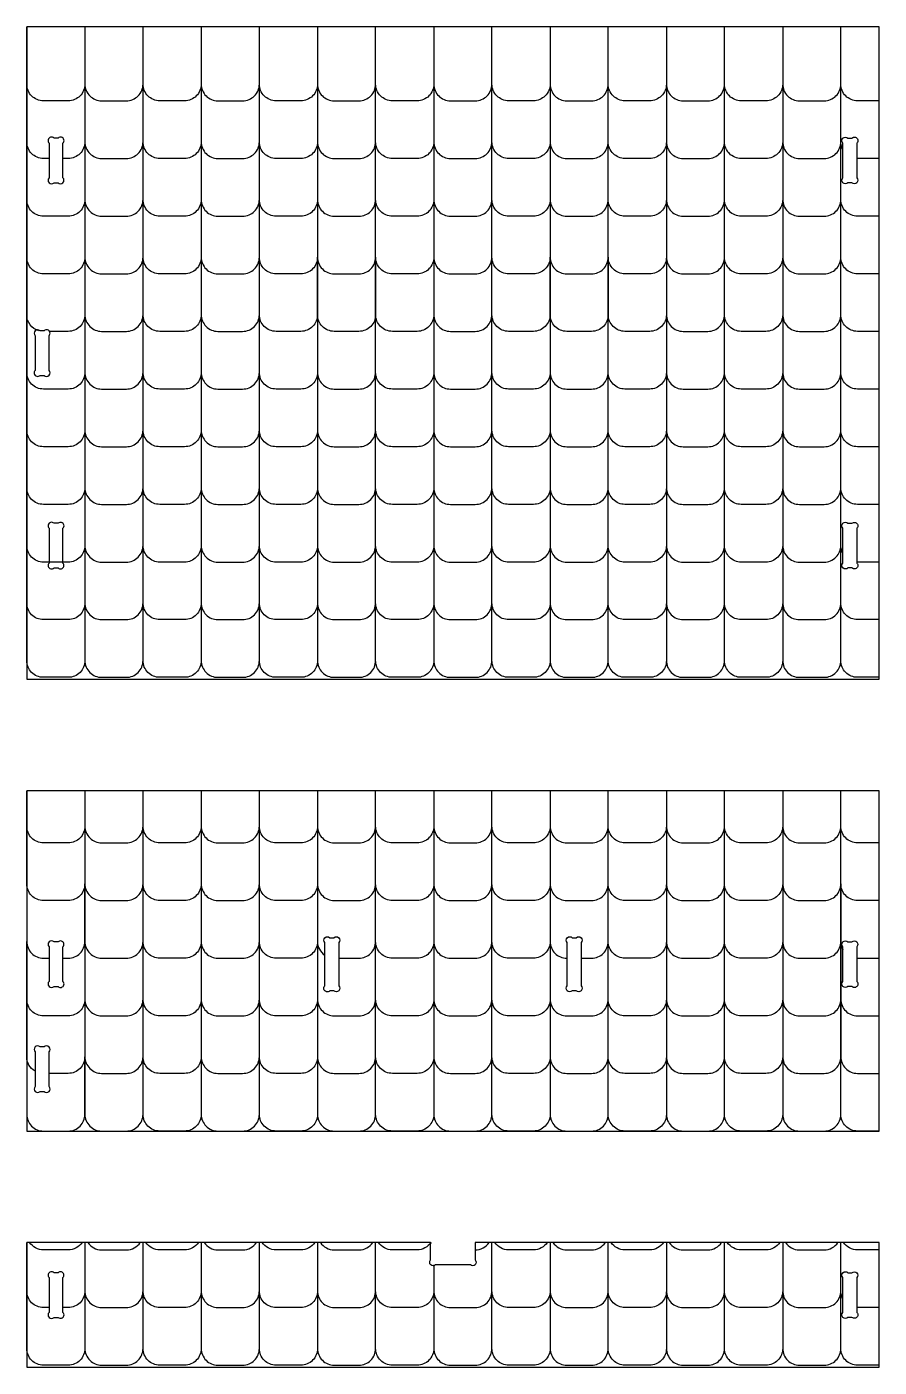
# Model space of a CAD drawing. Extents: x -988 to 3654, y 1395 to 5305.
# Drawn here: x 2083 to 2817, y 4148 to 5303 of the extents above; entities that cross this region are included whole.
import ezdxf

# ---------------------------------------------------------------- set-up
doc = ezdxf.new("R2010")
doc.units = 0
doc.header["$MEASUREMENT"] = 0
doc.layers.add('LAYER1', color=18, linetype='CONTINUOUS')

msp = doc.modelspace()

# ---------------------------------------------------------------- linework, layer by layer
at = {"layer": 'LAYER1'}
for points in [[(2132.6, 5303), (2132.6, 5253.6, -0.414214), (2118.2, 5239.2), (2096.9, 5239.2, -0.414214), (2082.5, 5253.6), (2082.5, 5303)], [(2132.6, 5303), (2132.6, 5253.6, 0.414214), (2147, 5239.2), (2168.3, 5239.2, 0.414214), (2182.7, 5253.6), (2182.7, 5303)], [(2232.8, 5303), (2232.8, 5253.6, -0.414214), (2218.4, 5239.2), (2197.1, 5239.2, -0.414214), (2182.7, 5253.6), (2182.7, 5303)], [(2232.8, 5303), (2232.8, 5253.6, 0.414214), (2247.2, 5239.2), (2268.5, 5239.2, 0.414214), (2282.9, 5253.6), (2282.9, 5303)], [(2333, 5303), (2333, 5253.6, -0.414214), (2318.6, 5239.2), (2297.3, 5239.2, -0.414214), (2282.9, 5253.6), (2282.9, 5303)], [(2333, 5303), (2333, 5253.6, 0.414214), (2347.4, 5239.2), (2368.7, 5239.2, 0.414214), (2383.1, 5253.6), (2383.1, 5303)], [(2433.2, 5303), (2433.2, 5253.6, -0.414214), (2418.8, 5239.2), (2397.5, 5239.2, -0.414214), (2383.1, 5253.6), (2383.1, 5303)], [(2433.2, 5303), (2433.2, 5253.6, 0.414214), (2447.6, 5239.2), (2468.9, 5239.2, 0.414214), (2483.3, 5253.6), (2483.3, 5303)], [(2533.4, 5303), (2533.4, 5253.6, -0.414214), (2519, 5239.2), (2497.7, 5239.2, -0.414214), (2483.3, 5253.6), (2483.3, 5303)], [(2533.4, 5303), (2533.4, 5253.6, 0.414214), (2547.8, 5239.2), (2569.1, 5239.2, 0.414214), (2583.5, 5253.6), (2583.5, 5303)], [(2633.6, 5303), (2633.6, 5253.6, -0.414214), (2619.2, 5239.2), (2597.9, 5239.2, -0.414214), (2583.5, 5253.6), (2583.5, 5303)], [(2633.6, 5303), (2633.6, 5253.6, 0.414214), (2648, 5239.2), (2669.3, 5239.2, 0.414214), (2683.7, 5253.6), (2683.7, 5303)], [(2733.8, 5303), (2733.8, 5253.6, -0.414214), (2719.4, 5239.2), (2698.1, 5239.2, -0.414214), (2683.7, 5253.6), (2683.7, 5303)], [(2733.8, 5303), (2733.8, 5253.6, 0.414214), (2748.2, 5239.2), (2769.5, 5239.2, 0.414214), (2783.9, 5253.6), (2783.9, 5303)], [(2816.9, 5239.2), (2798.3, 5239.2, -0.414214), (2783.9, 5253.6), (2783.9, 5303)], [(2101.7, 5189.5), (2096.9, 5189.5, -0.414214), (2082.5, 5203.9), (2082.5, 5253.6)], [(2132.6, 5253.6), (2132.6, 5203.9, -0.414214), (2118.2, 5189.5), (2113.7, 5189.5)], [(2132.6, 5253.6), (2132.6, 5203.9, 0.414214), (2147, 5189.5), (2168.3, 5189.5, 0.414214), (2182.7, 5203.9), (2182.7, 5253.6)], [(2232.8, 5253.6), (2232.8, 5203.9, -0.414214), (2218.4, 5189.5), (2197.1, 5189.5, -0.414214), (2182.7, 5203.9), (2182.7, 5253.6)], [(2232.8, 5253.6), (2232.8, 5203.9, 0.414214), (2247.2, 5189.5), (2268.5, 5189.5, 0.414214), (2282.9, 5203.9), (2282.9, 5253.6)], [(2333, 5253.6), (2333, 5203.9, -0.414214), (2318.6, 5189.5), (2297.3, 5189.5, -0.414214), (2282.9, 5203.9), (2282.9, 5253.6)], [(2333, 5253.6), (2333, 5203.9, 0.414214), (2347.4, 5189.5), (2368.7, 5189.5, 0.414214), (2383.1, 5203.9), (2383.1, 5253.6)], [(2433.2, 5253.6), (2433.2, 5203.9, -0.414214), (2418.8, 5189.5), (2397.5, 5189.5, -0.414214), (2383.1, 5203.9), (2383.1, 5253.6)], [(2433.2, 5253.6), (2433.2, 5203.9, 0.414214), (2447.6, 5189.5), (2468.9, 5189.5, 0.414214), (2483.3, 5203.9), (2483.3, 5253.6)], [(2533.4, 5253.6), (2533.4, 5203.9, -0.414214), (2519, 5189.5), (2497.7, 5189.5, -0.414214), (2483.3, 5203.9), (2483.3, 5253.6)], [(2533.4, 5253.6), (2533.4, 5203.9, 0.414214), (2547.8, 5189.5), (2569.1, 5189.5, 0.414214), (2583.5, 5203.9), (2583.5, 5253.6)], [(2633.6, 5253.6), (2633.6, 5203.9, -0.414214), (2619.2, 5189.5), (2597.9, 5189.5, -0.414214), (2583.5, 5203.9), (2583.5, 5253.6)], [(2633.6, 5253.6), (2633.6, 5203.9, 0.414214), (2648, 5189.5), (2669.3, 5189.5, 0.414214), (2683.7, 5203.9), (2683.7, 5253.6)], [(2733.8, 5253.6), (2733.8, 5203.9, -0.414214), (2719.4, 5189.5), (2698.1, 5189.5, -0.414214), (2683.7, 5203.9), (2683.7, 5253.6)], [(2733.8, 5253.6), (2733.8, 5203.9, 0.414214), (2748.2, 5189.5), (2769.5, 5189.5, 0.414214), (2783.9, 5203.9), (2783.9, 5253.6)], [(2785.7, 5196.8, -0.129526), (2783.9, 5203.9), (2783.9, 5253.6)], [(2132.6, 5203.9), (2132.6, 5154.2, -0.414214), (2118.2, 5139.8), (2096.9, 5139.8, -0.414214), (2082.5, 5154.2), (2082.5, 5203.9)], [(2132.6, 5203.9), (2132.6, 5154.2, 0.414214), (2147, 5139.8), (2168.3, 5139.8, 0.414214), (2182.7, 5154.2), (2182.7, 5203.9)], [(2232.8, 5203.9), (2232.8, 5154.2, -0.414214), (2218.4, 5139.8), (2197.1, 5139.8, -0.414214), (2182.7, 5154.2), (2182.7, 5203.9)], [(2232.8, 5203.9), (2232.8, 5154.2, 0.414214), (2247.2, 5139.8), (2268.5, 5139.8, 0.414214), (2282.9, 5154.2), (2282.9, 5203.9)], [(2333, 5203.9), (2333, 5154.2, -0.414214), (2318.6, 5139.8), (2297.3, 5139.8, -0.414214), (2282.9, 5154.2), (2282.9, 5203.9)], [(2333, 5203.9), (2333, 5154.2, 0.414214), (2347.4, 5139.8), (2368.7, 5139.8, 0.414214), (2383.1, 5154.2), (2383.1, 5203.9)], [(2433.2, 5203.9), (2433.2, 5154.2, -0.414214), (2418.8, 5139.8), (2397.5, 5139.8, -0.414214), (2383.1, 5154.2), (2383.1, 5203.9)], [(2433.2, 5203.9), (2433.2, 5154.2, 0.414214), (2447.6, 5139.8), (2468.9, 5139.8, 0.414214), (2483.3, 5154.2), (2483.3, 5203.9)], [(2533.4, 5203.9), (2533.4, 5154.2, -0.414214), (2519, 5139.8), (2497.7, 5139.8, -0.414214), (2483.3, 5154.2), (2483.3, 5203.9)], [(2533.4, 5203.9), (2533.4, 5154.2, 0.414214), (2547.8, 5139.8), (2569.1, 5139.8, 0.414214), (2583.5, 5154.2), (2583.5, 5203.9)], [(2633.6, 5203.9), (2633.6, 5154.2, -0.414214), (2619.2, 5139.8), (2597.9, 5139.8, -0.414214), (2583.5, 5154.2), (2583.5, 5203.9)], [(2633.6, 5203.9), (2633.6, 5154.2, 0.414214), (2648, 5139.8), (2669.3, 5139.8, 0.414214), (2683.7, 5154.2), (2683.7, 5203.9)], [(2733.8, 5203.9), (2733.8, 5154.2, -0.414214), (2719.4, 5139.8), (2698.1, 5139.8, -0.414214), (2683.7, 5154.2), (2683.7, 5203.9)], [(2733.8, 5203.9), (2733.8, 5154.2, 0.414214), (2748.2, 5139.8), (2769.5, 5139.8, 0.414214), (2783.9, 5154.2), (2783.9, 5203.9)], [(2816.9, 5139.8), (2798.3, 5139.8, -0.414214), (2783.9, 5154.2), (2783.9, 5203.9)], [(2816.9, 5189.5), (2798.3, 5189.5, -0.009213), (2797.7, 5189.5)], [(2132.6, 5154.2), (2132.6, 5104.5, -0.414214), (2118.2, 5090.1), (2096.9, 5090.1, -0.414214), (2082.5, 5104.5), (2082.5, 5154.2)], [(2132.6, 5154.2), (2132.6, 5104.5, 0.414214), (2147, 5090.1), (2168.3, 5090.1, 0.414214), (2182.7, 5104.5), (2182.7, 5154.2)], [(2232.8, 5154.2), (2232.8, 5104.5, -0.414214), (2218.4, 5090.1), (2197.1, 5090.1, -0.414214), (2182.7, 5104.5), (2182.7, 5154.2)], [(2232.8, 5154.2), (2232.8, 5104.5, 0.414214), (2247.2, 5090.1), (2268.5, 5090.1, 0.414214), (2282.9, 5104.5), (2282.9, 5154.2)], [(2333, 5154.2), (2333, 5104.5, -0.414214), (2318.6, 5090.1), (2297.3, 5090.1, -0.414214), (2282.9, 5104.5), (2282.9, 5154.2)], [(2333, 5154.2), (2333, 5104.5, 0.414214), (2347.4, 5090.1), (2368.7, 5090.1, 0.414214), (2383.1, 5104.5), (2383.1, 5154.2)], [(2433.2, 5154.2), (2433.2, 5104.5, -0.414214), (2418.8, 5090.1), (2397.5, 5090.1, -0.414214), (2383.1, 5104.5), (2383.1, 5154.2)], [(2433.2, 5154.2), (2433.2, 5104.5, 0.414214), (2447.6, 5090.1), (2468.9, 5090.1, 0.414214), (2483.3, 5104.5), (2483.3, 5154.2)], [(2533.4, 5154.2), (2533.4, 5104.5, -0.414214), (2519, 5090.1), (2497.7, 5090.1, -0.414214), (2483.3, 5104.5), (2483.3, 5154.2)], [(2533.4, 5154.2), (2533.4, 5104.5, 0.414214), (2547.8, 5090.1), (2569.1, 5090.1, 0.414214), (2583.5, 5104.5), (2583.5, 5154.2)], [(2633.6, 5154.2), (2633.6, 5104.5, -0.414214), (2619.2, 5090.1), (2597.9, 5090.1, -0.414214), (2583.5, 5104.5), (2583.5, 5154.2)], [(2633.6, 5154.2), (2633.6, 5104.5, 0.414214), (2648, 5090.1), (2669.3, 5090.1, 0.414214), (2683.7, 5104.5), (2683.7, 5154.2)], [(2733.8, 5154.2), (2733.8, 5104.5, -0.414214), (2719.4, 5090.1), (2698.1, 5090.1, -0.414214), (2683.7, 5104.5), (2683.7, 5154.2)], [(2733.8, 5154.2), (2733.8, 5104.5, 0.414214), (2748.2, 5090.1), (2769.5, 5090.1, 0.414214), (2783.9, 5104.5), (2783.9, 5154.2)], [(2816.9, 5090.1), (2798.3, 5090.1, -0.414214), (2783.9, 5104.5), (2783.9, 5154.2)], [(2093, 5041, -0.335351), (2082.5, 5054.9), (2082.5, 5104.5)], [(2132.6, 5104.5), (2132.6, 5054.9, -0.414214), (2118.2, 5040.5), (2101.7, 5040.5)], [(2132.6, 5104.5), (2132.6, 5054.9, 0.414214), (2147, 5040.5), (2168.3, 5040.5, 0.414214), (2182.7, 5054.9), (2182.7, 5104.5)], [(2232.8, 5104.5), (2232.8, 5054.9, -0.414214), (2218.4, 5040.5), (2197.1, 5040.5, -0.414214), (2182.7, 5054.9), (2182.7, 5104.5)], [(2232.8, 5104.5), (2232.8, 5054.9, 0.414214), (2247.2, 5040.5), (2268.5, 5040.5, 0.414214), (2282.9, 5054.9), (2282.9, 5104.5)], [(2333, 5104.5), (2333, 5054.9, -0.414214), (2318.6, 5040.5), (2297.3, 5040.5, -0.414214), (2282.9, 5054.9), (2282.9, 5104.5)], [(2383.1, 5104.5), (2383.1, 5054.9, -0.414214), (2368.7, 5040.5), (2347.4, 5040.5, -0.414214), (2333, 5054.9), (2333, 5104.5)], [(2433.2, 5104.5), (2433.2, 5054.9, -0.414214), (2418.8, 5040.5), (2397.5, 5040.5, -0.414214), (2383.1, 5054.9), (2383.1, 5104.5)], [(2433.2, 5104.5), (2433.2, 5054.9, 0.414214), (2447.6, 5040.5), (2468.9, 5040.5, 0.414214), (2483.3, 5054.9), (2483.3, 5104.5)], [(2533.4, 5104.5), (2533.4, 5054.9, -0.414214), (2519, 5040.5), (2497.7, 5040.5, -0.414214), (2483.3, 5054.9), (2483.3, 5104.5)], [(2583.5, 5104.5), (2583.5, 5054.9, -0.414214), (2569.1, 5040.5), (2547.8, 5040.5, -0.414214), (2533.4, 5054.9), (2533.4, 5104.5)], [(2633.6, 5104.5), (2633.6, 5054.9, -0.414214), (2619.2, 5040.5), (2597.9, 5040.5, -0.414214), (2583.5, 5054.9), (2583.5, 5104.5)], [(2633.6, 5104.5), (2633.6, 5054.9, 0.414214), (2648, 5040.5), (2669.3, 5040.5, 0.414214), (2683.7, 5054.9), (2683.7, 5104.5)], [(2733.8, 5104.5), (2733.8, 5054.9, -0.414214), (2719.4, 5040.5), (2698.1, 5040.5, -0.414214), (2683.7, 5054.9), (2683.7, 5104.5)], [(2733.8, 5104.5), (2733.8, 5054.9, 0.414214), (2748.2, 5040.5), (2769.5, 5040.5, 0.414214), (2783.9, 5054.9), (2783.9, 5104.5)], [(2816.9, 5040.5), (2798.3, 5040.5, -0.414214), (2783.9, 5054.9), (2783.9, 5104.5)], [(2132.6, 5054.9), (2132.6, 5005.2, -0.414214), (2118.2, 4990.8), (2096.9, 4990.8, -0.414214), (2082.5, 5005.2), (2082.5, 5054.9)], [(2132.6, 5054.9), (2132.6, 5005.2, 0.414214), (2147, 4990.8), (2168.3, 4990.8, 0.414214), (2182.7, 5005.2), (2182.7, 5054.9)], [(2232.8, 5054.9), (2232.8, 5005.2, -0.414214), (2218.4, 4990.8), (2197.1, 4990.8, -0.414214), (2182.7, 5005.2), (2182.7, 5054.9)], [(2232.8, 5054.9), (2232.8, 5005.2, 0.414214), (2247.2, 4990.8), (2268.5, 4990.8, 0.414214), (2282.9, 5005.2), (2282.9, 5054.9)], [(2333, 5054.9), (2333, 5005.2, -0.414214), (2318.6, 4990.8), (2297.3, 4990.8, -0.414214), (2282.9, 5005.2), (2282.9, 5054.9)], [(2333, 5054.9), (2333, 5005.2, 0.414214), (2347.4, 4990.8), (2368.7, 4990.8, 0.414214), (2383.1, 5005.2), (2383.1, 5054.9)], [(2433.2, 5054.9), (2433.2, 5005.2, -0.414214), (2418.8, 4990.8), (2397.5, 4990.8, -0.414214), (2383.1, 5005.2), (2383.1, 5054.9)], [(2433.2, 5054.9), (2433.2, 5005.2, 0.414214), (2447.6, 4990.8), (2468.9, 4990.8, 0.414214), (2483.3, 5005.2), (2483.3, 5054.9)], [(2533.4, 5054.9), (2533.4, 5005.2, -0.414214), (2519, 4990.8), (2497.7, 4990.8, -0.414214), (2483.3, 5005.2), (2483.3, 5054.9)], [(2533.4, 5054.9), (2533.4, 5005.2, 0.414214), (2547.8, 4990.8), (2569.1, 4990.8, 0.414214), (2583.5, 5005.2), (2583.5, 5054.9)], [(2633.6, 5054.9), (2633.6, 5005.2, -0.414214), (2619.2, 4990.8), (2597.9, 4990.8, -0.414214), (2583.5, 5005.2), (2583.5, 5054.9)], [(2633.6, 5054.9), (2633.6, 5005.2, 0.414214), (2648, 4990.8), (2669.3, 4990.8, 0.414214), (2683.7, 5005.2), (2683.7, 5054.9)], [(2733.8, 5054.9), (2733.8, 5005.2, -0.414214), (2719.4, 4990.8), (2698.1, 4990.8, -0.414214), (2683.7, 5005.2), (2683.7, 5054.9)], [(2733.8, 5054.9), (2733.8, 5005.2, 0.414214), (2748.2, 4990.8), (2769.5, 4990.8, 0.414214), (2783.9, 5005.2), (2783.9, 5054.9)], [(2816.9, 4990.8), (2798.3, 4990.8, -0.414214), (2783.9, 5005.2), (2783.9, 5054.9)], [(2132.6, 5005.2), (2132.6, 4955.5, -0.414214), (2118.2, 4941.1), (2096.9, 4941.1, -0.414214), (2082.5, 4955.5), (2082.5, 5005.2)], [(2132.6, 5005.2), (2132.6, 4955.5, 0.414214), (2147, 4941.1), (2168.3, 4941.1, 0.414214), (2182.7, 4955.5), (2182.7, 5005.2)], [(2232.8, 5005.2), (2232.8, 4955.5, -0.414214), (2218.4, 4941.1), (2197.1, 4941.1, -0.414214), (2182.7, 4955.5), (2182.7, 5005.2)], [(2232.8, 5005.2), (2232.8, 4955.5, 0.414214), (2247.2, 4941.1), (2268.5, 4941.1, 0.414214), (2282.9, 4955.5), (2282.9, 5005.2)], [(2333, 5005.2), (2333, 4955.5, -0.414214), (2318.6, 4941.1), (2297.3, 4941.1, -0.414214), (2282.9, 4955.5), (2282.9, 5005.2)], [(2333, 5005.2), (2333, 4955.5, 0.414214), (2347.4, 4941.1), (2368.7, 4941.1, 0.414214), (2383.1, 4955.5), (2383.1, 5005.2)], [(2433.2, 5005.2), (2433.2, 4955.5, -0.414214), (2418.8, 4941.1), (2397.5, 4941.1, -0.414214), (2383.1, 4955.5), (2383.1, 5005.2)], [(2433.2, 5005.2), (2433.2, 4955.5, 0.414214), (2447.6, 4941.1), (2468.9, 4941.1, 0.414214), (2483.3, 4955.5), (2483.3, 5005.2)], [(2533.4, 5005.2), (2533.4, 4955.5, -0.414214), (2519, 4941.1), (2497.7, 4941.1, -0.414214), (2483.3, 4955.5), (2483.3, 5005.2)], [(2533.4, 5005.2), (2533.4, 4955.5, 0.414214), (2547.8, 4941.1), (2569.1, 4941.1, 0.414214), (2583.5, 4955.5), (2583.5, 5005.2)], [(2633.6, 5005.2), (2633.6, 4955.5, -0.414214), (2619.2, 4941.1), (2597.9, 4941.1, -0.414214), (2583.5, 4955.5), (2583.5, 5005.2)], [(2633.6, 5005.2), (2633.6, 4955.5, 0.414214), (2648, 4941.1), (2669.3, 4941.1, 0.414214), (2683.7, 4955.5), (2683.7, 5005.2)], [(2733.8, 5005.2), (2733.8, 4955.5, -0.414214), (2719.4, 4941.1), (2698.1, 4941.1, -0.414214), (2683.7, 4955.5), (2683.7, 5005.2)], [(2733.8, 5005.2), (2733.8, 4955.5, 0.414214), (2748.2, 4941.1), (2769.5, 4941.1, 0.414214), (2783.9, 4955.5), (2783.9, 5005.2)], [(2816.9, 4941.1), (2798.3, 4941.1, -0.414214), (2783.9, 4955.5), (2783.9, 5005.2)], [(2132.6, 4955.5), (2132.6, 4905.8, -0.414214), (2118.2, 4891.4), (2096.9, 4891.4, -0.414214), (2082.5, 4905.8), (2082.5, 4955.5)], [(2132.6, 4955.5), (2132.6, 4905.8, 0.414214), (2147, 4891.4), (2168.3, 4891.4, 0.414214), (2182.7, 4905.8), (2182.7, 4955.5)], [(2232.8, 4955.5), (2232.8, 4905.8, -0.414214), (2218.4, 4891.4), (2197.1, 4891.4, -0.414214), (2182.7, 4905.8), (2182.7, 4955.5)], [(2232.8, 4955.5), (2232.8, 4905.8, 0.414214), (2247.2, 4891.4), (2268.5, 4891.4, 0.414214), (2282.9, 4905.8), (2282.9, 4955.5)], [(2333, 4955.5), (2333, 4905.8, -0.414214), (2318.6, 4891.4), (2297.3, 4891.4, -0.414214), (2282.9, 4905.8), (2282.9, 4955.5)], [(2333, 4955.5), (2333, 4905.8, 0.414214), (2347.4, 4891.4), (2368.7, 4891.4, 0.414214), (2383.1, 4905.8), (2383.1, 4955.5)], [(2433.2, 4955.5), (2433.2, 4905.8, -0.414214), (2418.8, 4891.4), (2397.5, 4891.4, -0.414214), (2383.1, 4905.8), (2383.1, 4955.5)], [(2433.2, 4955.5), (2433.2, 4905.8, 0.414214), (2447.6, 4891.4), (2468.9, 4891.4, 0.414214), (2483.3, 4905.8), (2483.3, 4955.5)], [(2533.4, 4955.5), (2533.4, 4905.8, -0.414214), (2519, 4891.4), (2497.7, 4891.4, -0.414214), (2483.3, 4905.8), (2483.3, 4955.5)], [(2533.4, 4955.5), (2533.4, 4905.8, 0.414214), (2547.8, 4891.4), (2569.1, 4891.4, 0.414214), (2583.5, 4905.8), (2583.5, 4955.5)], [(2633.6, 4955.5), (2633.6, 4905.8, -0.414214), (2619.2, 4891.4), (2597.9, 4891.4, -0.414214), (2583.5, 4905.8), (2583.5, 4955.5)], [(2633.6, 4955.5), (2633.6, 4905.8, 0.414214), (2648, 4891.4), (2669.3, 4891.4, 0.414214), (2683.7, 4905.8), (2683.7, 4955.5)], [(2733.8, 4955.5), (2733.8, 4905.8, -0.414214), (2719.4, 4891.4), (2698.1, 4891.4, -0.414214), (2683.7, 4905.8), (2683.7, 4955.5)], [(2733.8, 4955.5), (2733.8, 4905.8, 0.414214), (2748.2, 4891.4), (2769.5, 4891.4, 0.414214), (2783.9, 4905.8), (2783.9, 4955.5)], [(2816.9, 4891.4), (2798.3, 4891.4, -0.414214), (2783.9, 4905.8), (2783.9, 4955.5)], [(2132.6, 4905.8), (2132.6, 4856.1, -0.414214), (2118.2, 4841.7), (2096.9, 4841.7, -0.414214), (2082.5, 4856.1), (2082.5, 4905.8)], [(2132.6, 4905.8), (2132.6, 4856.1, 0.414214), (2147, 4841.7), (2168.3, 4841.7, 0.414214), (2182.7, 4856.1), (2182.7, 4905.8)], [(2232.8, 4905.8), (2232.8, 4856.1, -0.414214), (2218.4, 4841.7), (2197.1, 4841.7, -0.414214), (2182.7, 4856.1), (2182.7, 4905.8)], [(2232.8, 4905.8), (2232.8, 4856.1, 0.414214), (2247.2, 4841.7), (2268.5, 4841.7, 0.414214), (2282.9, 4856.1), (2282.9, 4905.8)], [(2333, 4905.8), (2333, 4856.1, -0.414214), (2318.6, 4841.7), (2297.3, 4841.7, -0.414214), (2282.9, 4856.1), (2282.9, 4905.8)], [(2333, 4905.8), (2333, 4856.1, 0.414214), (2347.4, 4841.7), (2368.7, 4841.7, 0.414214), (2383.1, 4856.1), (2383.1, 4905.8)], [(2433.2, 4905.8), (2433.2, 4856.1, -0.414214), (2418.8, 4841.7), (2397.5, 4841.7, -0.414214), (2383.1, 4856.1), (2383.1, 4905.8)], [(2433.2, 4905.8), (2433.2, 4856.1, 0.414214), (2447.6, 4841.7), (2468.9, 4841.7, 0.414214), (2483.3, 4856.1), (2483.3, 4905.8)], [(2533.4, 4905.8), (2533.4, 4856.1, -0.414214), (2519, 4841.7), (2497.7, 4841.7, -0.414214), (2483.3, 4856.1), (2483.3, 4905.8)], [(2533.4, 4905.8), (2533.4, 4856.1, 0.414214), (2547.8, 4841.7), (2569.1, 4841.7, 0.414214), (2583.5, 4856.1), (2583.5, 4905.8)], [(2633.6, 4905.8), (2633.6, 4856.1, -0.414214), (2619.2, 4841.7), (2597.9, 4841.7, -0.414214), (2583.5, 4856.1), (2583.5, 4905.8)], [(2633.6, 4905.8), (2633.6, 4856.1, 0.414214), (2648, 4841.7), (2669.3, 4841.7, 0.414214), (2683.7, 4856.1), (2683.7, 4905.8)], [(2733.8, 4905.8), (2733.8, 4856.1, -0.414214), (2719.4, 4841.7), (2698.1, 4841.7, -0.414214), (2683.7, 4856.1), (2683.7, 4905.8)], [(2733.8, 4905.8), (2733.8, 4856.1, 0.414214), (2748.2, 4841.7), (2769.5, 4841.7, 0.414214), (2783.9, 4856.1), (2783.9, 4905.8)], [(2785.7, 4849, -0.129526), (2783.9, 4856.1), (2783.9, 4905.8)], [(2132.6, 4856.1), (2132.6, 4806.5, -0.414214), (2118.2, 4792.1), (2096.9, 4792.1, -0.414214), (2082.5, 4806.5), (2082.5, 4856.1)], [(2132.6, 4856.1), (2132.6, 4806.5, 0.414214), (2147, 4792.1), (2168.3, 4792.1, 0.414214), (2182.7, 4806.5), (2182.7, 4856.1)], [(2232.8, 4856.1), (2232.8, 4806.5, -0.414214), (2218.4, 4792.1), (2197.1, 4792.1, -0.414214), (2182.7, 4806.5), (2182.7, 4856.1)], [(2232.8, 4856.1), (2232.8, 4806.5, 0.414214), (2247.2, 4792.1), (2268.5, 4792.1, 0.414214), (2282.9, 4806.5), (2282.9, 4856.1)], [(2333, 4856.1), (2333, 4806.5, -0.414214), (2318.6, 4792.1), (2297.3, 4792.1, -0.414214), (2282.9, 4806.5), (2282.9, 4856.1)], [(2333, 4856.1), (2333, 4806.5, 0.414214), (2347.4, 4792.1), (2368.7, 4792.1, 0.414214), (2383.1, 4806.5), (2383.1, 4856.1)], [(2433.2, 4856.1), (2433.2, 4806.5, -0.414214), (2418.8, 4792.1), (2397.5, 4792.1, -0.414214), (2383.1, 4806.5), (2383.1, 4856.1)], [(2433.2, 4856.1), (2433.2, 4806.5, 0.414214), (2447.6, 4792.1), (2468.9, 4792.1, 0.414214), (2483.3, 4806.5), (2483.3, 4856.1)], [(2533.4, 4856.1), (2533.4, 4806.5, -0.414214), (2519, 4792.1), (2497.7, 4792.1, -0.414214), (2483.3, 4806.5), (2483.3, 4856.1)], [(2533.4, 4856.1), (2533.4, 4806.5, 0.414214), (2547.8, 4792.1), (2569.1, 4792.1, 0.414214), (2583.5, 4806.5), (2583.5, 4856.1)], [(2633.6, 4856.1), (2633.6, 4806.5, -0.414214), (2619.2, 4792.1), (2597.9, 4792.1, -0.414214), (2583.5, 4806.5), (2583.5, 4856.1)], [(2633.6, 4856.1), (2633.6, 4806.5, 0.414214), (2648, 4792.1), (2669.3, 4792.1, 0.414214), (2683.7, 4806.5), (2683.7, 4856.1)], [(2733.8, 4856.1), (2733.8, 4806.5, -0.414214), (2719.4, 4792.1), (2698.1, 4792.1, -0.414214), (2683.7, 4806.5), (2683.7, 4856.1)], [(2733.8, 4856.1), (2733.8, 4806.5, 0.414214), (2748.2, 4792.1), (2769.5, 4792.1, 0.414214), (2783.9, 4806.5), (2783.9, 4856.1)], [(2816.9, 4792.1), (2798.3, 4792.1, -0.414214), (2783.9, 4806.5), (2783.9, 4856.1)], [(2816.9, 4841.7), (2798.3, 4841.7, -0.009213), (2797.7, 4841.8)], [(2132.6, 4806.5), (2132.6, 4756.8, -0.414214), (2118.2, 4742.4), (2096.9, 4742.4, -0.414214), (2082.5, 4756.8), (2082.5, 4806.5)], [(2132.6, 4806.5), (2132.6, 4756.8, 0.414214), (2147, 4742.4), (2168.3, 4742.4, 0.414214), (2182.7, 4756.8), (2182.7, 4806.5)], [(2232.8, 4806.5), (2232.8, 4756.8, -0.414214), (2218.4, 4742.4), (2197.1, 4742.4, -0.414214), (2182.7, 4756.8), (2182.7, 4806.5)], [(2232.8, 4806.5), (2232.8, 4756.8, 0.414214), (2247.2, 4742.4), (2268.5, 4742.4, 0.414214), (2282.9, 4756.8), (2282.9, 4806.5)], [(2333, 4806.5), (2333, 4756.8, -0.414214), (2318.6, 4742.4), (2297.3, 4742.4, -0.414214), (2282.9, 4756.8), (2282.9, 4806.5)], [(2333, 4806.5), (2333, 4756.8, 0.414214), (2347.4, 4742.4), (2368.7, 4742.4, 0.414214), (2383.1, 4756.8), (2383.1, 4806.5)], [(2433.2, 4806.5), (2433.2, 4756.8, -0.414214), (2418.8, 4742.4), (2397.5, 4742.4, -0.414214), (2383.1, 4756.8), (2383.1, 4806.5)], [(2433.2, 4806.5), (2433.2, 4756.8, 0.414214), (2447.6, 4742.4), (2468.9, 4742.4, 0.414214), (2483.3, 4756.8), (2483.3, 4806.5)], [(2533.4, 4806.5), (2533.4, 4756.8, -0.414214), (2519, 4742.4), (2497.7, 4742.4, -0.414214), (2483.3, 4756.8), (2483.3, 4806.5)], [(2533.4, 4806.5), (2533.4, 4756.8, 0.414214), (2547.8, 4742.4), (2569.1, 4742.4, 0.414214), (2583.5, 4756.8), (2583.5, 4806.5)], [(2633.6, 4806.5), (2633.6, 4756.8, -0.414214), (2619.2, 4742.4), (2597.9, 4742.4, -0.414214), (2583.5, 4756.8), (2583.5, 4806.5)], [(2633.6, 4806.5), (2633.6, 4756.8, 0.414214), (2648, 4742.4), (2669.3, 4742.4, 0.414214), (2683.7, 4756.8), (2683.7, 4806.5)], [(2733.8, 4806.5), (2733.8, 4756.8, -0.414214), (2719.4, 4742.4), (2698.1, 4742.4, -0.414214), (2683.7, 4756.8), (2683.7, 4806.5)], [(2733.8, 4806.5), (2733.8, 4756.8, 0.414214), (2748.2, 4742.4), (2769.5, 4742.4, 0.414214), (2783.9, 4756.8), (2783.9, 4806.5)], [(2816.9, 4742.4), (2798.3, 4742.4, -0.414214), (2783.9, 4756.8), (2783.9, 4806.5)], [(2132.6, 4644.7), (2132.6, 4614.2, -0.414214), (2118.2, 4599.8), (2096.9, 4599.8, -0.414214), (2082.5, 4614.2), (2082.5, 4644.7)], [(2132.6, 4644.7), (2132.6, 4614.2, 0.414214), (2147, 4599.8), (2168.3, 4599.8, 0.414214), (2182.7, 4614.2), (2182.7, 4644.7)], [(2232.8, 4644.7), (2232.8, 4614.2, -0.414214), (2218.4, 4599.8), (2197.1, 4599.8, -0.414214), (2182.7, 4614.2), (2182.7, 4644.7)], [(2232.8, 4644.7), (2232.8, 4614.2, 0.414214), (2247.2, 4599.8), (2268.5, 4599.8, 0.414214), (2282.9, 4614.2), (2282.9, 4644.7)], [(2333, 4644.7), (2333, 4614.2, -0.414214), (2318.6, 4599.8), (2297.3, 4599.8, -0.414214), (2282.9, 4614.2), (2282.9, 4644.7)], [(2333, 4644.7), (2333, 4614.2, 0.414214), (2347.4, 4599.8), (2368.7, 4599.8, 0.414214), (2383.1, 4614.2), (2383.1, 4644.7)], [(2433.2, 4644.7), (2433.2, 4614.2, -0.414214), (2418.8, 4599.8), (2397.5, 4599.8, -0.414214), (2383.1, 4614.2), (2383.1, 4644.7)], [(2433.2, 4644.7), (2433.2, 4614.2, 0.414214), (2447.6, 4599.8), (2468.9, 4599.8, 0.414214), (2483.3, 4614.2), (2483.3, 4644.7)], [(2533.4, 4644.7), (2533.4, 4614.2, -0.414214), (2519, 4599.8), (2497.7, 4599.8, -0.414214), (2483.3, 4614.2), (2483.3, 4644.7)], [(2533.4, 4644.7), (2533.4, 4614.2, 0.414214), (2547.8, 4599.8), (2569.1, 4599.8, 0.414214), (2583.5, 4614.2), (2583.5, 4644.7)], [(2633.6, 4644.7), (2633.6, 4614.2, -0.414214), (2619.2, 4599.8), (2597.9, 4599.8, -0.414214), (2583.5, 4614.2), (2583.5, 4644.7)], [(2633.6, 4644.7), (2633.6, 4614.2, 0.414214), (2648, 4599.8), (2669.3, 4599.8, 0.414214), (2683.7, 4614.2), (2683.7, 4644.7)], [(2733.8, 4644.7), (2733.8, 4614.2, -0.414214), (2719.4, 4599.8), (2698.1, 4599.8, -0.414214), (2683.7, 4614.2), (2683.7, 4644.7)], [(2733.8, 4644.7), (2733.8, 4614.2, 0.414214), (2748.2, 4599.8), (2769.5, 4599.8, 0.414214), (2783.9, 4614.2), (2783.9, 4644.7)], [(2816.9, 4599.8), (2798.3, 4599.8, -0.414214), (2783.9, 4614.2), (2783.9, 4644.7)], [(2132.6, 4613.9), (2132.6, 4564.5, -0.414214), (2118.2, 4550.1), (2096.9, 4550.1, -0.414214), (2082.5, 4564.5), (2082.5, 4613.9)], [(2132.6, 4613.9), (2132.6, 4564.5, 0.414214), (2147, 4550.1), (2168.3, 4550.1, 0.414214), (2182.7, 4564.5), (2182.7, 4613.9)], [(2232.8, 4613.9), (2232.8, 4564.5, -0.414214), (2218.4, 4550.1), (2197.1, 4550.1, -0.414214), (2182.7, 4564.5), (2182.7, 4613.9)], [(2232.8, 4613.9), (2232.8, 4564.5, 0.414214), (2247.2, 4550.1), (2268.5, 4550.1, 0.414214), (2282.9, 4564.5), (2282.9, 4613.9)], [(2333, 4613.9), (2333, 4564.5, -0.414214), (2318.6, 4550.1), (2297.3, 4550.1, -0.414214), (2282.9, 4564.5), (2282.9, 4613.9)], [(2333, 4613.9), (2333, 4564.5, 0.414214), (2347.4, 4550.1), (2368.7, 4550.1, 0.414214), (2383.1, 4564.5), (2383.1, 4613.9)], [(2433.2, 4613.9), (2433.2, 4564.5, -0.414214), (2418.8, 4550.1), (2397.5, 4550.1, -0.414214), (2383.1, 4564.5), (2383.1, 4613.9)], [(2433.2, 4613.9), (2433.2, 4564.5, 0.414214), (2447.6, 4550.1), (2468.9, 4550.1, 0.414214), (2483.3, 4564.5), (2483.3, 4613.9)], [(2533.4, 4613.9), (2533.4, 4564.5, -0.414214), (2519, 4550.1), (2497.7, 4550.1, -0.414214), (2483.3, 4564.5), (2483.3, 4613.9)], [(2533.4, 4613.9), (2533.4, 4564.5, 0.414214), (2547.8, 4550.1), (2569.1, 4550.1, 0.414214), (2583.5, 4564.5), (2583.5, 4613.9)], [(2633.6, 4613.9), (2633.6, 4564.5, -0.414214), (2619.2, 4550.1), (2597.9, 4550.1, -0.414214), (2583.5, 4564.5), (2583.5, 4613.9)], [(2633.6, 4613.9), (2633.6, 4564.5, 0.414214), (2648, 4550.1), (2669.3, 4550.1, 0.414214), (2683.7, 4564.5), (2683.7, 4613.9)], [(2733.8, 4613.9), (2733.8, 4564.5, -0.414214), (2719.4, 4550.1), (2698.1, 4550.1, -0.414214), (2683.7, 4564.5), (2683.7, 4613.9)], [(2733.8, 4613.9), (2733.8, 4564.5, 0.414214), (2748.2, 4550.1), (2769.5, 4550.1, 0.414214), (2783.9, 4564.5), (2783.9, 4613.9)], [(2816.9, 4550.1), (2798.3, 4550.1, -0.414214), (2783.9, 4564.5), (2783.9, 4613.9)], [(2082.5, 4564.5), (2082.5, 4514.8, 0.414214), (2096.9, 4500.4), (2101.7, 4500.4)], [(2113.7, 4500.4), (2118.2, 4500.4, 0.414214), (2132.6, 4514.8), (2132.6, 4564.5)], [(2132.6, 4564.5), (2132.6, 4514.8, 0.414214), (2147, 4500.4), (2168.3, 4500.4, 0.414214), (2182.7, 4514.8), (2182.7, 4564.5)], [(2232.8, 4564.5), (2232.8, 4514.8, -0.414214), (2218.4, 4500.4), (2197.1, 4500.4, -0.414214), (2182.7, 4514.8), (2182.7, 4564.5)], [(2232.8, 4564.5), (2232.8, 4514.8, 0.414214), (2247.2, 4500.4), (2268.5, 4500.4, 0.414214), (2282.9, 4514.8), (2282.9, 4564.5)], [(2333, 4564.5), (2333, 4514.8, -0.414214), (2318.6, 4500.4), (2297.3, 4500.4, -0.414214), (2282.9, 4514.8), (2282.9, 4564.5)], [(2333, 4564.5), (2333, 4514.8, 0.24882), (2339.3, 4502.9)], [(2351.3, 4500.4), (2368.7, 4500.4, 0.414214), (2383.1, 4514.8), (2383.1, 4564.5)], [(2433.2, 4564.5), (2433.2, 4514.8, -0.414214), (2418.8, 4500.4), (2397.5, 4500.4, -0.414214), (2383.1, 4514.8), (2383.1, 4564.5)], [(2433.2, 4564.5), (2433.2, 4514.8, 0.414214), (2447.6, 4500.4), (2468.9, 4500.4, 0.414214), (2483.3, 4514.8), (2483.3, 4564.5)], [(2533.4, 4564.5), (2533.4, 4514.8, -0.414214), (2519, 4500.4), (2497.7, 4500.4, -0.414214), (2483.3, 4514.8), (2483.3, 4564.5)], [(2533.4, 4564.5), (2533.4, 4514.8, 0.414214), (2547.8, 4500.4), (2548.1, 4500.4)], [(2560.1, 4500.4), (2569.1, 4500.4, 0.414214), (2583.5, 4514.8), (2583.5, 4564.5)], [(2633.6, 4564.5), (2633.6, 4514.8, -0.414214), (2619.2, 4500.4), (2597.9, 4500.4, -0.414214), (2583.5, 4514.8), (2583.5, 4564.5)], [(2633.6, 4564.5), (2633.6, 4514.8, 0.414214), (2648, 4500.4), (2669.3, 4500.4, 0.414214), (2683.7, 4514.8), (2683.7, 4564.5)], [(2733.8, 4564.5), (2733.8, 4514.8, -0.414214), (2719.4, 4500.4), (2698.1, 4500.4, -0.414214), (2683.7, 4514.8), (2683.7, 4564.5)], [(2733.8, 4564.5), (2733.8, 4514.8, 0.414214), (2748.2, 4500.4), (2769.5, 4500.4, 0.414214), (2783.9, 4514.8), (2783.9, 4564.5)], [(2783.9, 4564.5), (2783.9, 4514.8, 0.129526), (2785.7, 4507.7)], [(2132.6, 4514.8), (2132.6, 4465.1, -0.414214), (2118.2, 4450.7), (2096.9, 4450.7, -0.414214), (2082.5, 4465.1), (2082.5, 4514.8)], [(2132.6, 4514.8), (2132.6, 4465.1, 0.414214), (2147, 4450.7), (2168.3, 4450.7, 0.414214), (2182.7, 4465.1), (2182.7, 4514.8)], [(2232.8, 4514.8), (2232.8, 4465.1, -0.414214), (2218.4, 4450.7), (2197.1, 4450.7, -0.414214), (2182.7, 4465.1), (2182.7, 4514.8)], [(2232.8, 4514.8), (2232.8, 4465.1, 0.414214), (2247.2, 4450.7), (2268.5, 4450.7, 0.414214), (2282.9, 4465.1), (2282.9, 4514.8)], [(2333, 4514.8), (2333, 4465.1, -0.414214), (2318.6, 4450.7), (2297.3, 4450.7, -0.414214), (2282.9, 4465.1), (2282.9, 4514.8)], [(2333, 4514.8), (2333, 4465.1, 0.414214), (2347.4, 4450.7), (2368.7, 4450.7, 0.414214), (2383.1, 4465.1), (2383.1, 4514.8)], [(2433.2, 4514.8), (2433.2, 4465.1, -0.414214), (2418.8, 4450.7), (2397.5, 4450.7, -0.414214), (2383.1, 4465.1), (2383.1, 4514.8)], [(2433.2, 4514.8), (2433.2, 4465.1, 0.414214), (2447.6, 4450.7), (2468.9, 4450.7, 0.414214), (2483.3, 4465.1), (2483.3, 4514.8)], [(2533.4, 4514.8), (2533.4, 4465.1, -0.414214), (2519, 4450.7), (2497.7, 4450.7, -0.414214), (2483.3, 4465.1), (2483.3, 4514.8)], [(2533.4, 4514.8), (2533.4, 4465.1, 0.414214), (2547.8, 4450.7), (2569.1, 4450.7, 0.414214), (2583.5, 4465.1), (2583.5, 4514.8)], [(2633.6, 4514.8), (2633.6, 4465.1, -0.414214), (2619.2, 4450.7), (2597.9, 4450.7, -0.414214), (2583.5, 4465.1), (2583.5, 4514.8)], [(2633.6, 4514.8), (2633.6, 4465.1, 0.414214), (2648, 4450.7), (2669.3, 4450.7, 0.414214), (2683.7, 4465.1), (2683.7, 4514.8)], [(2733.8, 4514.8), (2733.8, 4465.1, -0.414214), (2719.4, 4450.7), (2698.1, 4450.7, -0.414214), (2683.7, 4465.1), (2683.7, 4514.8)], [(2733.8, 4514.8), (2733.8, 4465.1, 0.414214), (2748.2, 4450.7), (2769.5, 4450.7, 0.414214), (2783.9, 4465.1), (2783.9, 4514.8)], [(2783.9, 4514.8), (2783.9, 4465.1, 0.414214), (2798.3, 4450.7), (2816.9, 4450.7)], [(2797.7, 4500.4, 0.009213), (2798.3, 4500.4), (2816.9, 4500.4)], [(2089.7, 4403, -0.267949), (2082.5, 4415.5), (2082.5, 4465.1)], [(2132.6, 4465.1), (2132.6, 4415.5, -0.414214), (2118.2, 4401.1), (2101.7, 4401.1)], [(2132.6, 4465.1), (2132.6, 4415.5, 0.414214), (2147, 4401.1), (2168.3, 4401.1, 0.414214), (2182.7, 4415.5), (2182.7, 4465.1)], [(2232.8, 4465.1), (2232.8, 4415.5, -0.414214), (2218.4, 4401.1), (2197.1, 4401.1, -0.414214), (2182.7, 4415.5), (2182.7, 4465.1)], [(2232.8, 4465.1), (2232.8, 4415.5, 0.414214), (2247.2, 4401.1), (2268.5, 4401.1, 0.414214), (2282.9, 4415.5), (2282.9, 4465.1)], [(2333, 4465.1), (2333, 4415.5, -0.414214), (2318.6, 4401.1), (2297.3, 4401.1, -0.414214), (2282.9, 4415.5), (2282.9, 4465.1)], [(2333, 4465.1), (2333, 4415.5, 0.414214), (2347.4, 4401.1), (2368.7, 4401.1, 0.414214), (2383.1, 4415.5), (2383.1, 4465.1)], [(2433.2, 4465.1), (2433.2, 4415.5, -0.414214), (2418.8, 4401.1), (2397.5, 4401.1, -0.414214), (2383.1, 4415.5), (2383.1, 4465.1)], [(2433.2, 4465.1), (2433.2, 4415.5, 0.414214), (2447.6, 4401.1), (2468.9, 4401.1, 0.414214), (2483.3, 4415.5), (2483.3, 4465.1)], [(2533.4, 4465.1), (2533.4, 4415.5, -0.414214), (2519, 4401.1), (2497.7, 4401.1, -0.414214), (2483.3, 4415.5), (2483.3, 4465.1)], [(2533.4, 4465.1), (2533.4, 4415.5, 0.414214), (2547.8, 4401.1), (2569.1, 4401.1, 0.414214), (2583.5, 4415.5), (2583.5, 4465.1)], [(2633.6, 4465.1), (2633.6, 4415.5, -0.414214), (2619.2, 4401.1), (2597.9, 4401.1, -0.414214), (2583.5, 4415.5), (2583.5, 4465.1)], [(2633.6, 4465.1), (2633.6, 4415.5, 0.414214), (2648, 4401.1), (2669.3, 4401.1, 0.414214), (2683.7, 4415.5), (2683.7, 4465.1)], [(2733.8, 4465.1), (2733.8, 4415.5, -0.414214), (2719.4, 4401.1), (2698.1, 4401.1, -0.414214), (2683.7, 4415.5), (2683.7, 4465.1)], [(2733.8, 4465.1), (2733.8, 4415.5, 0.414214), (2748.2, 4401.1), (2769.5, 4401.1, 0.414214), (2783.9, 4415.5), (2783.9, 4465.1)], [(2783.9, 4465.1), (2783.9, 4415.5, 0.414214), (2798.3, 4401.1), (2816.9, 4401.1)], [(2082.5, 4415.5), (2082.5, 4365.8, 0.414214), (2096.9, 4351.4), (2118.2, 4351.4, 0.414214), (2132.6, 4365.8), (2132.6, 4415.5)], [(2132.6, 4415.5), (2132.6, 4365.8, 0.414214), (2147, 4351.4), (2168.3, 4351.4, 0.414214), (2182.7, 4365.8), (2182.7, 4415.5)], [(2232.8, 4415.5), (2232.8, 4365.8, -0.414214), (2218.4, 4351.4), (2197.1, 4351.4, -0.414214), (2182.7, 4365.8), (2182.7, 4415.5)], [(2232.8, 4415.5), (2232.8, 4365.8, 0.414214), (2247.2, 4351.4), (2268.5, 4351.4, 0.414214), (2282.9, 4365.8), (2282.9, 4415.5)], [(2333, 4415.5), (2333, 4365.8, -0.414214), (2318.6, 4351.4), (2297.3, 4351.4, -0.414214), (2282.9, 4365.8), (2282.9, 4415.5)], [(2333, 4415.5), (2333, 4365.8, 0.414214), (2347.4, 4351.4), (2368.7, 4351.4, 0.414214), (2383.1, 4365.8), (2383.1, 4415.5)], [(2433.2, 4415.5), (2433.2, 4365.8, -0.414214), (2418.8, 4351.4), (2397.5, 4351.4, -0.414214), (2383.1, 4365.8), (2383.1, 4415.5)], [(2433.2, 4415.5), (2433.2, 4365.8, 0.414214), (2447.6, 4351.4), (2468.9, 4351.4, 0.414214), (2483.3, 4365.8), (2483.3, 4415.5)], [(2533.4, 4415.5), (2533.4, 4365.8, -0.414214), (2519, 4351.4), (2497.7, 4351.4, -0.414214), (2483.3, 4365.8), (2483.3, 4415.5)], [(2533.4, 4415.5), (2533.4, 4365.8, 0.414214), (2547.8, 4351.4), (2569.1, 4351.4, 0.414214), (2583.5, 4365.8), (2583.5, 4415.5)], [(2633.6, 4415.5), (2633.6, 4365.8, -0.414214), (2619.2, 4351.4), (2597.9, 4351.4, -0.414214), (2583.5, 4365.8), (2583.5, 4415.5)], [(2633.6, 4415.5), (2633.6, 4365.8, 0.414214), (2648, 4351.4), (2669.3, 4351.4, 0.414214), (2683.7, 4365.8), (2683.7, 4415.5)], [(2733.8, 4415.5), (2733.8, 4365.8, -0.414214), (2719.4, 4351.4), (2698.1, 4351.4, -0.414214), (2683.7, 4365.8), (2683.7, 4415.5)], [(2733.8, 4415.5), (2733.8, 4365.8, 0.414214), (2748.2, 4351.4), (2769.5, 4351.4, 0.414214), (2783.9, 4365.8), (2783.9, 4415.5)], [(2816.9, 4351.4), (2798.3, 4351.4, -0.414214), (2783.9, 4365.8), (2783.9, 4415.5)], [(2101.7, 4199.3), (2096.9, 4199.3, -0.414214), (2082.5, 4213.7), (2082.5, 4255.4)], [(2130.2, 4255.4, -0.249738), (2118.2, 4249), (2096.9, 4249, -0.249738), (2085, 4255.4)], [(2132.6, 4255.4), (2132.6, 4213.7, -0.414214), (2118.2, 4199.3), (2113.7, 4199.3)], [(2132.6, 4255.4), (2132.6, 4213.7, 0.414214), (2147, 4199.3), (2168.3, 4199.3, 0.414214), (2182.7, 4213.7), (2182.7, 4255.4)], [(2135.1, 4255.4, 0.249738), (2147, 4249), (2168.3, 4249, 0.249738), (2180.3, 4255.4)], [(2232.8, 4255.4), (2232.8, 4213.7, -0.414214), (2218.4, 4199.3), (2197.1, 4199.3, -0.414214), (2182.7, 4213.7), (2182.7, 4255.4)], [(2230.4, 4255.4, -0.249738), (2218.4, 4249), (2197.1, 4249, -0.249738), (2185.2, 4255.4)], [(2232.8, 4255.4), (2232.8, 4213.7, 0.414214), (2247.2, 4199.3), (2268.5, 4199.3, 0.414214), (2282.9, 4213.7), (2282.9, 4255.4)], [(2235.3, 4255.4, 0.249738), (2247.2, 4249), (2268.5, 4249, 0.249738), (2280.5, 4255.4)], [(2333, 4255.4), (2333, 4213.7, -0.414214), (2318.6, 4199.3), (2297.3, 4199.3, -0.414214), (2282.9, 4213.7), (2282.9, 4255.4)], [(2330.6, 4255.4, -0.249738), (2318.6, 4249), (2297.3, 4249, -0.249738), (2285.4, 4255.4)], [(2333, 4255.4), (2333, 4213.7, 0.414214), (2347.4, 4199.3), (2368.7, 4199.3, 0.414214), (2383.1, 4213.7), (2383.1, 4255.4)], [(2335.5, 4255.4, 0.249738), (2347.4, 4249), (2368.7, 4249, 0.249738), (2380.7, 4255.4)], [(2433.2, 4236.2), (2433.2, 4213.7, -0.414214), (2418.8, 4199.3), (2397.5, 4199.3, -0.414214), (2383.1, 4213.7), (2383.1, 4255.4)], [(2430.8, 4255.4, -0.249738), (2418.8, 4249), (2397.5, 4249, -0.249738), (2385.6, 4255.4)], [(2433.2, 4236.2), (2433.2, 4213.7, 0.414214), (2447.6, 4199.3), (2468.9, 4199.3, 0.414214), (2483.3, 4213.7), (2483.3, 4255.4)], [(2468.9, 4249, 0.249006), (2480.9, 4255.4)], [(2533.4, 4255.4), (2533.4, 4213.7, -0.414214), (2519, 4199.3), (2497.7, 4199.3, -0.414214), (2483.3, 4213.7), (2483.3, 4255.4)], [(2531, 4255.4, -0.249738), (2519, 4249), (2497.7, 4249, -0.249738), (2485.8, 4255.4)], [(2533.4, 4255.4), (2533.4, 4213.7, 0.414214), (2547.8, 4199.3), (2569.1, 4199.3, 0.414214), (2583.5, 4213.7), (2583.5, 4255.4)], [(2535.9, 4255.4, 0.249738), (2547.8, 4249), (2569.1, 4249, 0.249738), (2581, 4255.4)], [(2633.6, 4255.4), (2633.6, 4213.7, -0.414214), (2619.2, 4199.3), (2597.9, 4199.3, -0.414214), (2583.5, 4213.7), (2583.5, 4255.4)], [(2631.1, 4255.4, -0.249738), (2619.2, 4249), (2597.9, 4249, -0.249738), (2585.9, 4255.4)], [(2633.6, 4255.4), (2633.6, 4213.7, 0.414214), (2648, 4199.3), (2669.3, 4199.3, 0.414214), (2683.7, 4213.7), (2683.7, 4255.4)], [(2636, 4255.4, 0.249738), (2648, 4249), (2669.3, 4249, 0.249738), (2681.2, 4255.4)], [(2733.8, 4255.4), (2733.8, 4213.7, -0.414214), (2719.4, 4199.3), (2698.1, 4199.3, -0.414214), (2683.7, 4213.7), (2683.7, 4255.4)], [(2731.3, 4255.4, -0.249738), (2719.4, 4249), (2698.1, 4249, -0.249738), (2686.1, 4255.4)], [(2733.8, 4255.4), (2733.8, 4213.7, 0.414214), (2748.2, 4199.3), (2769.5, 4199.3, 0.414214), (2783.9, 4213.7), (2783.9, 4255.4)], [(2736.2, 4255.4, 0.249738), (2748.2, 4249), (2769.5, 4249, 0.249738), (2781.4, 4255.4)], [(2785.7, 4206.6, -0.129526), (2783.9, 4213.7), (2783.9, 4255.4)], [(2816.9, 4249), (2798.3, 4249, -0.249738), (2786.3, 4255.4)], [(2132.6, 4213.7), (2132.6, 4164.1, -0.414214), (2118.2, 4149.7), (2096.9, 4149.7, -0.414214), (2082.5, 4164.1), (2082.5, 4213.7)], [(2132.6, 4213.7), (2132.6, 4164.1, 0.414214), (2147, 4149.7), (2168.3, 4149.7, 0.414214), (2182.7, 4164.1), (2182.7, 4213.7)], [(2232.8, 4213.7), (2232.8, 4164.1, -0.414214), (2218.4, 4149.7), (2197.1, 4149.7, -0.414214), (2182.7, 4164.1), (2182.7, 4213.7)], [(2232.8, 4213.7), (2232.8, 4164.1, 0.414214), (2247.2, 4149.7), (2268.5, 4149.7, 0.414214), (2282.9, 4164.1), (2282.9, 4213.7)], [(2333, 4213.7), (2333, 4164.1, -0.414214), (2318.6, 4149.7), (2297.3, 4149.7, -0.414214), (2282.9, 4164.1), (2282.9, 4213.7)], [(2333, 4213.7), (2333, 4164.1, 0.414214), (2347.4, 4149.7), (2368.7, 4149.7, 0.414214), (2383.1, 4164.1), (2383.1, 4213.7)], [(2433.2, 4213.7), (2433.2, 4164.1, -0.414214), (2418.8, 4149.7), (2397.5, 4149.7, -0.414214), (2383.1, 4164.1), (2383.1, 4213.7)], [(2433.2, 4213.7), (2433.2, 4164.1, 0.414214), (2447.6, 4149.7), (2468.9, 4149.7, 0.414214), (2483.3, 4164.1), (2483.3, 4213.7)], [(2533.4, 4213.7), (2533.4, 4164.1, -0.414214), (2519, 4149.7), (2497.7, 4149.7, -0.414214), (2483.3, 4164.1), (2483.3, 4213.7)], [(2533.4, 4213.7), (2533.4, 4164.1, 0.414214), (2547.8, 4149.7), (2569.1, 4149.7, 0.414214), (2583.5, 4164.1), (2583.5, 4213.7)], [(2633.6, 4213.7), (2633.6, 4164.1, -0.414214), (2619.2, 4149.7), (2597.9, 4149.7, -0.414214), (2583.5, 4164.1), (2583.5, 4213.7)], [(2633.6, 4213.7), (2633.6, 4164.1, 0.414214), (2648, 4149.7), (2669.3, 4149.7, 0.414214), (2683.7, 4164.1), (2683.7, 4213.7)], [(2733.8, 4213.7), (2733.8, 4164.1, -0.414214), (2719.4, 4149.7), (2698.1, 4149.7, -0.414214), (2683.7, 4164.1), (2683.7, 4213.7)], [(2733.8, 4213.7), (2733.8, 4164.1, 0.414214), (2748.2, 4149.7), (2769.5, 4149.7, 0.414214), (2783.9, 4164.1), (2783.9, 4213.7)], [(2816.9, 4149.7), (2798.3, 4149.7, -0.414214), (2783.9, 4164.1), (2783.9, 4213.7)], [(2816.9, 4199.3), (2798.3, 4199.3, -0.009213), (2797.7, 4199.3)]]:
    msp.add_lwpolyline(points, format="xyb", dxfattribs=at)
for points in [[(2816.9, 5303), (2082.5, 5303), (2082.5, 4740.7), (2816.9, 4740.7)], [(2816.9, 4644.7), (2082.5, 4644.7), (2082.5, 4351.4), (2816.9, 4351.4)]]:
    msp.add_lwpolyline(points, close=True, dxfattribs=at)
for points in [[(2109.5, 5207), (2106, 5207, 1), (2101.7, 5202.7), (2101.7, 5172.8, 1), (2106, 5168.6), (2109.5, 5168.6, 1), (2113.7, 5172.8), (2113.7, 5202.7, 1)], [(2790, 5207), (2793.5, 5207, -1), (2797.7, 5202.7), (2797.7, 5172.8, -1), (2793.5, 5168.6), (2790, 5168.6, -1), (2785.7, 5172.8), (2785.7, 5202.7, -1)], [(2089.7, 5036.8), (2089.7, 5006.9, 1), (2094, 5002.6), (2097.5, 5002.6, 1), (2101.7, 5006.9), (2101.7, 5036.8, 1), (2097.5, 5041), (2094, 5041, 1)], [(2101.7, 4870.8), (2101.7, 4840.9, 1), (2106, 4836.7), (2109.5, 4836.7, 1), (2113.7, 4840.9), (2113.7, 4870.8, 1), (2109.5, 4875.1), (2106, 4875.1, 1)], [(2790, 4875.1), (2793.5, 4875.1, -1), (2797.7, 4870.8), (2797.7, 4840.9, -1), (2793.5, 4836.7), (2790, 4836.7, -1), (2785.7, 4840.9), (2785.7, 4870.8, -1)], [(2351.3, 4513.8), (2351.3, 4476.6, -1), (2347.1, 4472.3), (2343.6, 4472.3, -1), (2339.3, 4476.6), (2339.3, 4513.8, -1), (2343.6, 4518), (2347.1, 4518, -1)], [(2560.1, 4513.8), (2560.1, 4476.6, -1), (2555.9, 4472.3), (2552.4, 4472.3, -1), (2548.1, 4476.6), (2548.1, 4513.8, -1), (2552.4, 4518), (2555.9, 4518, -1)], [(2101.7, 4510.2), (2101.7, 4480.3, 1), (2106, 4476), (2109.5, 4476, 1), (2113.7, 4480.3), (2113.7, 4510.2, 1), (2109.5, 4514.4), (2106, 4514.4, 1)], [(2790, 4514.4), (2793.5, 4514.4, -1), (2797.7, 4510.2), (2797.7, 4480.3, -1), (2793.5, 4476), (2790, 4476, -1), (2785.7, 4480.3), (2785.7, 4510.2, -1)], [(2089.7, 4419.6), (2089.7, 4389.7, 1), (2094, 4385.5), (2097.5, 4385.5, 1), (2101.7, 4389.7), (2101.7, 4419.6, 1), (2097.5, 4423.9), (2094, 4423.9, 1)], [(2468.9, 4255.4), (2468.9, 4240.4, -1), (2464.7, 4236.2), (2434.8, 4236.2, -1), (2430.5, 4240.4), (2430.5, 4255.4), (2082.5, 4255.4), (2082.5, 4147.9), (2816.9, 4147.9), (2816.9, 4255.4)], [(2101.7, 4225.1), (2101.7, 4195.2, 1), (2106, 4190.9), (2109.5, 4190.9, 1), (2113.7, 4195.2), (2113.7, 4225.1, 1), (2109.5, 4229.3), (2106, 4229.3, 1)], [(2790, 4229.3), (2793.5, 4229.3, -1), (2797.7, 4225.1), (2797.7, 4195.2, -1), (2793.5, 4190.9), (2790, 4190.9, -1), (2785.7, 4195.2), (2785.7, 4225.1, -1)]]:
    msp.add_lwpolyline(points, format="xyb", close=True, dxfattribs=at)

doc.saveas('drawing.dxf')
